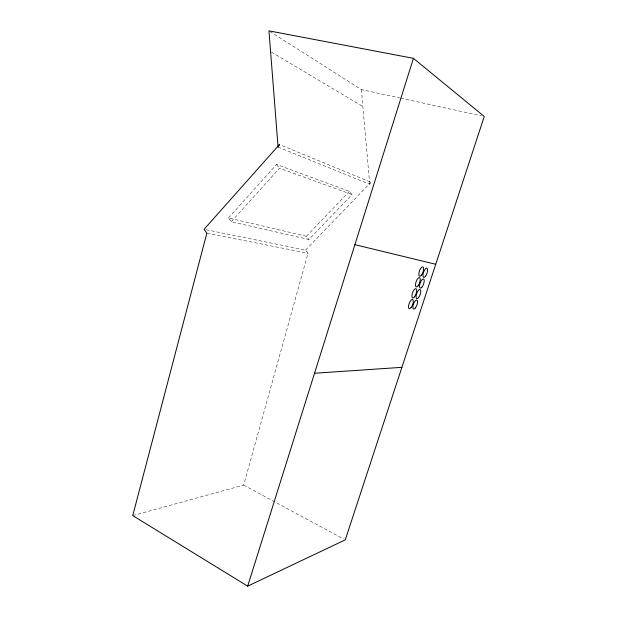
<?xml version="1.0" encoding="UTF-8"?>
<svg xmlns="http://www.w3.org/2000/svg" width="617" height="617" viewBox="0 0 617 617"><rect width="100%" height="100%" fill="white"/><g stroke="black" fill="none" stroke-linecap="round" stroke-linejoin="round"><path stroke-width="0.46" stroke-dasharray="3.08 2.31" d="M132.748 515.611L243.661 485.116L308.006 253.24L305.546 250.078L204.065 229.331M278.066 147.062L369.73 184.313L370.94 182.262L280.373 144.864M228.506 217.955L276.532 164.461L349.369 191.347L352.068 194.579L308.932 239.504L231.298 221.704L228.506 217.955L306.387 236.28L308.932 239.504M231.298 221.704L279.54 168.202L352.068 194.579M306.387 236.28L349.369 191.347M305.546 250.078L370.94 182.262M206.842 233.157L308.006 253.24M269.768 31.367L361.369 89.573L399.831 97.987M400.765 98.196L481.445 115.857M243.661 485.116L343.569 538.957M271.403 52.075L362.865 106.51M276.532 164.461L279.54 168.202M361.369 89.573L369.73 184.313"/><path stroke-width="0.93" d="M247.672 586.15L413.429 58.337L268.958 30.85L278.066 147.062L279.486 144.494L204.065 229.331L206.842 233.157L132.748 515.611L247.672 586.15L345.265 539.867L484.252 116.474L413.429 58.337M314.531 373.254L401.906 367.331M354.914 244.664L435.733 264.277M422.051 287.052A4.874 1.789 -70.6 0 0 423.802 279.162A4.874 1.789 -70.6 0 0 419.768 284.414A4.874 1.789 -70.6 0 0 422.051 287.052M418.064 285.802A4.936 1.836 -70.6 0 0 419.822 277.812A4.936 1.836 -70.6 0 0 415.704 283.118A4.936 1.836 -70.6 0 0 418.064 285.802M414.493 296.839A4.921 1.828 -70.3 0 0 416.236 288.903A4.921 1.828 -70.3 0 0 412.11 294.263A4.921 1.828 -70.3 0 0 414.493 296.839M418.611 297.548A4.859 1.789 -70.3 0 0 420.347 289.712A4.859 1.789 -70.3 0 0 416.298 295.011A4.859 1.789 -70.3 0 0 418.611 297.548M411.13 307.513A4.905 1.82 -70 0 0 412.858 299.638A4.905 1.82 -70 0 0 408.724 305.045A4.905 1.82 -70 0 0 411.13 307.513M415.403 307.96A4.843 1.782 -70 0 0 417.123 300.186A4.843 1.782 -70 0 0 413.058 305.531A4.843 1.782 -70 0 0 415.403 307.96M421.403 275.151A4.951 1.843 -70.9 0 0 423.177 267.107A4.951 1.843 -70.9 0 0 419.074 272.359A4.951 1.843 -70.9 0 0 421.403 275.151M425.437 276.323A4.89 1.797 -70.9 0 0 427.203 268.387A4.89 1.797 -70.9 0 0 423.177 273.586A4.89 1.797 -70.9 0 0 425.437 276.323"/></g></svg>
